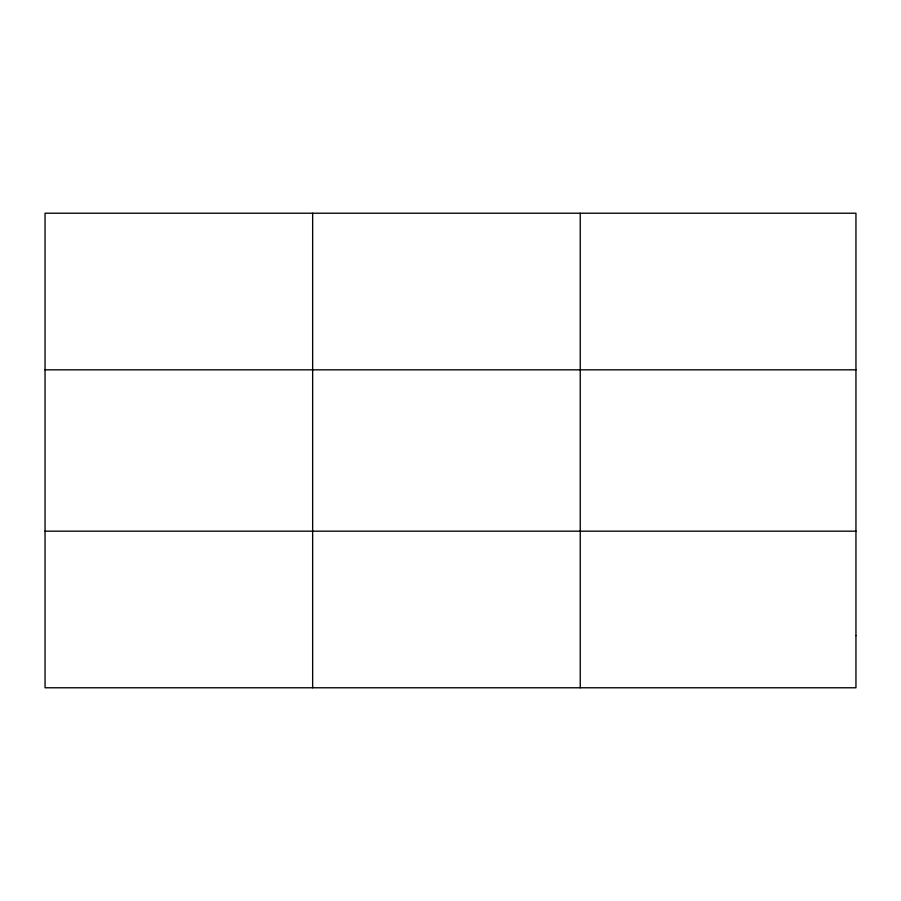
<?xml version="1.0" encoding="UTF-8"?>
<svg xmlns="http://www.w3.org/2000/svg" width="901" height="901" viewBox="0 0 901 901"><rect width="100%" height="100%" fill="white"/><g stroke="black" fill="none" stroke-linecap="round" stroke-linejoin="round"><path stroke-width="1.35" d="M312.647 213.222L312.647 687.778M580.244 213.222L580.244 687.778M45.05 369.827L855.95 369.827M45.05 531.173L855.95 531.173M855.95 635.577L855.95 687.778L45.05 687.778L45.05 213.222L855.95 213.222L855.95 635.577"/></g></svg>
